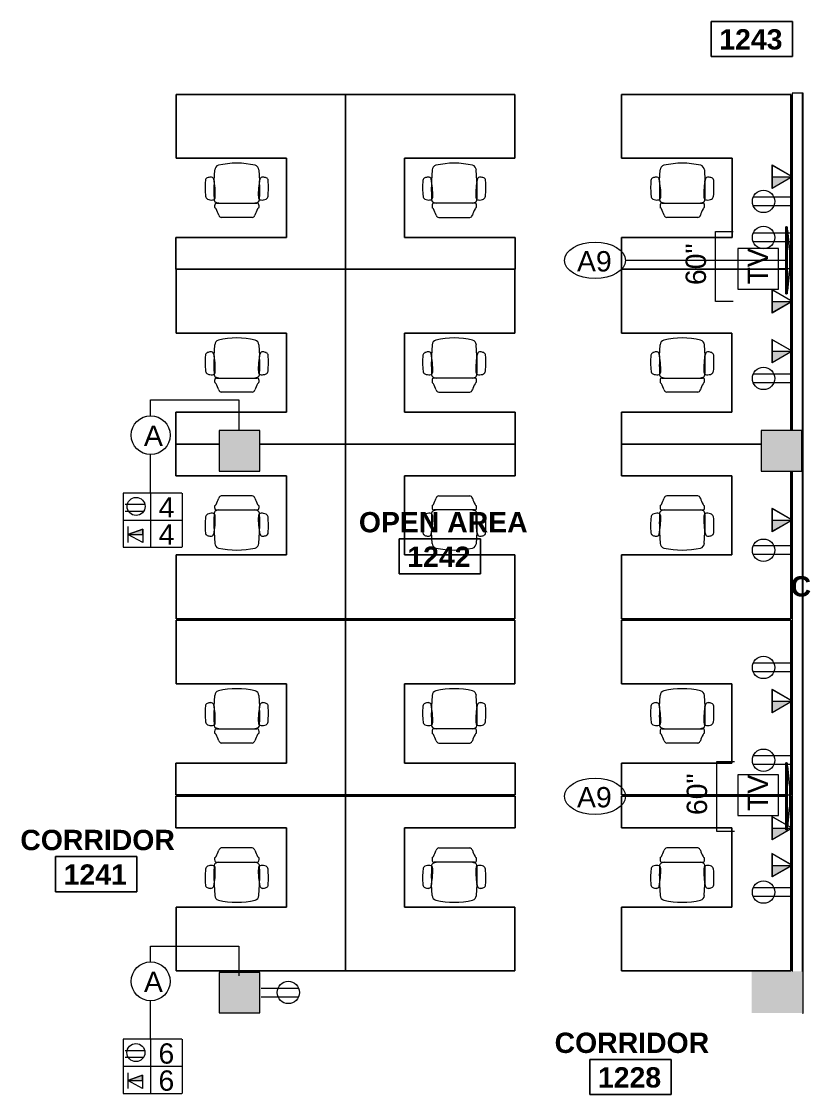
# Model space of a CAD drawing. Header units: inches. Extents: x -326 to 986, y -79 to 1436.
# Drawn here: x -81.2 to 265.2, y 421.4 to 896.8 of the extents above; entities that cross this region are included whole.
import ezdxf

# ---------------------------------------------------------------- set-up
doc = ezdxf.new("R2010")
doc.units = ezdxf.units.IN
doc.header["$LTSCALE"] = 48
doc.header["$MEASUREMENT"] = 0
for name, color, linetype, lineweight in [('A-ANNO-NOTE', 4, 'Continuous', 13), ('A-AREA-IDEN', 1, 'Continuous', 9), ('A-DETL', 8, 'Continuous', 9), ('A-DETL-GENF', 247, 'Continuous', 9), ('A-DETL-THIN', 8, 'Continuous', 9), ('A-GENM', 8, 'Continuous', 9), ('A-WALL', 8, 'Continuous', 13), ('G-ANNO-TEXT', 8, 'Continuous', 9), ('I-FURN', 47, 'Continuous', 9), ('Q-SPCQ', 8, 'Continuous', 9), ('Q-SPCQ-IDEN', 8, 'Continuous', 9), ('S-COLS', 8, 'Continuous', 13)]:
    doc.layers.add(name, color=color, linetype=linetype, lineweight=lineweight)
doc.styles.add('Arial', font='arial.ttf', dxfattribs={"height": 9})
doc.styles.add('Swis721 Lt BT', font='swissl.ttf', dxfattribs={"height": 9})
doc.styles.add('Swis721 Lt BT_B', font='', dxfattribs={"height": 9})
doc.styles.get('Swis721 Lt BT_B').set_extended_font_data('Swis721 Lt BT', bold=True)

# ---------------------------------------------------------------- blocks, each defined once
blk = doc.blocks.new('Concrete-Square-Column - 18 x 18-6977650-Level XX  POWER _ SIGNAL NEW')
at = {"layer": 'S-COLS'}
blk.add_hatch(color=256, dxfattribs=at).paths.add_polyline_path([(-3.86, -9), (9, -9), (9, 9), (-9, 9), (-9, -9)], flags=0)
for p, q in [((9, 9), (-9, 9)), ((-9, 9), (-9, -9)), ((9, -9), (9, 9)), ((-9, -9), (9, -9))]:
    blk.add_line(p, q, dxfattribs=at)
blk = doc.blocks.new('Samsung_6_series_smartTV__Television__TV_13081 - 32_ ES6305U-8276933-Level XX  POWER _ SIGNAL NEW')
at = {"layer": 'Q-SPCQ'}
for p, q in [((-10.08, 4.69), (-9.88, 5.03)), ((-9.88, 5.03), (19.73, 5.03)), ((19.73, 5.03), (19.92, 4.69)), ((-10.08, 4.69), (19.92, 4.69)), ((-9.73, 4.32), (-10.08, 4.69)), ((-9.73, 4.32), (19.57, 4.32)), ((0.07, 3.49), (-8.45, 4.32)), ((-8.45, 4.32), (0.07, 3.49)), ((0.46, 3.49), (0.07, 3.49)), ((9.38, 3.49), (0.46, 3.49)), ((9.78, 3.49), (9.38, 3.49)), ((9.66, 3.49), (9.78, 3.49)), ((9.78, 3.49), (18.3, 4.32)), ((18.3, 4.32), (9.78, 3.49)), ((19.92, 4.69), (19.57, 4.32))]:
    blk.add_line(p, q, dxfattribs=at)
blk = doc.blocks.new('Base - Base-8487319-Level XX  POWER _ SIGNAL NEW')
at = {"layer": 'A-GENM'}
for p, q in [((264.95, 864.99), (264.7, 864.99)), ((264.95, 457.39), (264.95, 864.99)), ((264.7, 457.47), (264.7, 457.39)), ((264.7, 457.39), (264.95, 457.39))]:
    blk.add_line(p, q, dxfattribs=at)
blk = doc.blocks.new('Haworth_Fern_Chair_Task - SFT-U0-7 - 4D Arms - Standard Base-7142149-Level XX  POWER _ SIGNAL NEW')
at = {"layer": 'I-FURN'}
for p, q in [((6.86, 11.77), (-6.86, 11.77)), ((-8.03, 5.49), (-8.98, 5.22)), ((-8.93, 5.49), (-8.03, 5.49)), ((-8.03, 5.49), (8.03, 5.49)), ((8.98, 5.22), (8.03, 5.49)), ((8.03, 5.49), (8.93, 5.49)), ((-10.05, -4.39), (-9.77, -9.29)), ((9.77, -9.29), (10.05, -4.39))]:
    blk.add_line(p, q, dxfattribs=at)
for centre, radius, start, end in [((-25.38, 16.5), 18.29, 332.2962, 341.7038), ((-6.59, 10.29), 1.51, 100.3162, 161.7038), ((6.59, 10.29), 1.51, 18.2962, 79.6838), ((25.38, 16.5), 18.29, 198.2962, 207.7038), ((-8.57, 3.78), 1.49, 105.958, 168.377), ((-7.46, 6.66), 2.4, 160.3716, 204.0136), ((-10.31, 8.58), 1.26, 297.7038, 332.2962), ((-9.1, 6.3), 0.828, 228.0651, 281.9349), ((9.1, 6.3), 0.828, 258.0651, 311.9349), ((8.57, 3.78), 1.49, 11.623, 74.042), ((10.31, 8.58), 1.26, 207.7038, 242.2962), ((7.46, 6.66), 2.4, 335.9864, 19.6284), ((27.13, -1.53), 41.15, 174.5143, 184.2722), ((-12.32, 2.25), 1.52, 115.4857, 174.5143), ((-11.18, -0.13), 4.17, 84.2649, 115.4857), ((-10.83, 2.73), 1.29, 359.7389, 87.3219), ((-43.11, 1.55), 33.59, 348.2635, 2.0057), ((64.3, -0.26), 74.46, 176.6553, 183.1759), ((43.11, 1.55), 33.59, 177.9943, 191.7365), ((10.83, 2.73), 1.29, 92.6781, 180.2611), ((-64.3, -0.26), 74.46, 356.8241, 3.3447), ((11.18, -0.13), 4.17, 64.5143, 95.7351), ((12.32, 2.25), 1.52, 5.4857, 64.5143), ((-27.13, -1.53), 41.15, 355.7278, 5.4857), ((-12.55, -4.5), 1.36, 184.2722, 248.3106), ((12.55, -4.5), 1.36, 291.6894, 355.7278), ((-10.92, -0.39), 5.79, 248.3106, 263.5135), ((-11.43, -4.86), 1.28, 263.5135, 340.6621), ((-7.46, -9.15), 2.32, 183.515, 252.9275), ((7.46, -9.15), 2.32, 287.0725, 356.485), ((11.43, -4.86), 1.28, 199.3379, 276.4865), ((10.92, -0.39), 5.79, 276.4865, 291.6894), ((0, 24.95), 37.22, 257.3686, 282.6314)]:
    blk.add_arc(centre, radius, start, end, dxfattribs=at)
blk = doc.blocks.new('Furniture 32 - Furniture 16-8667403-Level XX  POWER _ SIGNAL NEW')
at = {"layer": 'I-FURN'}
for p, q in [((6.39, 709.61), (-12.78, 709.61)), ((-12.78, 709.61), (-12.78, 695.54)), ((-12.78, 695.54), (-12.78, 709.61)), ((-12.78, 709.61), (6.39, 709.61)), ((62.35, 709.61), (24.39, 709.61)), ((24.39, 709.61), (62.35, 709.61)), ((62.35, 632.2), (62.35, 709.61)), ((62.35, 709.61), (62.35, 632.2)), ((-12.78, 695.54), (36.22, 695.54)), ((36.22, 695.54), (-12.78, 695.54)), ((36.22, 695.54), (36.22, 660.45)), ((36.22, 660.45), (36.22, 695.54)), ((36.22, 660.45), (-12.65, 660.45)), ((-12.65, 660.45), (-12.65, 632.2)), ((-12.65, 632.2), (-12.65, 660.45)), ((-12.65, 660.45), (36.22, 660.45)), ((-12.65, 632.2), (62.35, 632.2)), ((62.35, 632.2), (-12.65, 632.2))]:
    blk.add_line(p, q, dxfattribs=at)
blk = doc.blocks.new('Haworth_Fern_Chair_Task - SFT-U0-7 - 4D Arms - Standard Base-7938541-Level XX  POWER _ SIGNAL NEW')
at = {"layer": 'I-FURN'}
for p, q in [((-10.05, 4.39), (-9.77, 9.29)), ((9.77, 9.29), (10.05, 4.39)), ((-8.03, -5.49), (-8.98, -5.22)), ((-8.93, -5.49), (-8.03, -5.49)), ((-8.03, -5.49), (8.03, -5.49)), ((8.98, -5.22), (8.03, -5.49)), ((8.03, -5.49), (8.93, -5.49)), ((6.86, -11.77), (-6.86, -11.77))]:
    blk.add_line(p, q, dxfattribs=at)
for centre, radius, start, end in [((-7.46, 9.15), 2.32, 107.0725, 176.485), ((0, -24.95), 37.22, 77.3686, 102.6314), ((7.46, 9.15), 2.32, 3.515, 72.9275), ((-12.55, 4.5), 1.36, 111.6894, 175.7278), ((-10.92, 0.39), 5.79, 96.4865, 111.6894), ((-11.43, 4.86), 1.28, 19.3379, 96.4865), ((-43.11, -1.55), 33.59, 357.9943, 11.7365), ((43.11, -1.55), 33.59, 168.2635, 182.0057), ((11.43, 4.86), 1.28, 83.5135, 160.6621), ((10.92, 0.39), 5.79, 68.3106, 83.5135), ((12.55, 4.5), 1.36, 4.2722, 68.3106), ((27.13, 1.53), 41.15, 175.7278, 185.4857), ((64.3, 0.26), 74.46, 176.8241, 183.3447), ((-64.3, 0.26), 74.46, 356.6553, 3.1759), ((-27.13, 1.53), 41.15, 354.5143, 4.2722), ((-12.32, -2.25), 1.52, 185.4857, 244.5143), ((-11.18, 0.13), 4.17, 244.5143, 275.7351), ((-10.83, -2.73), 1.29, 272.6781, 0.2611), ((-8.57, -3.78), 1.49, 191.623, 254.042), ((8.57, -3.78), 1.49, 285.958, 348.377), ((10.83, -2.73), 1.29, 179.7389, 267.3219), ((11.18, 0.13), 4.17, 264.2649, 295.4857), ((12.32, -2.25), 1.52, 295.4857, 354.5143), ((-7.46, -6.66), 2.4, 155.9864, 199.6284), ((-10.31, -8.58), 1.26, 27.7038, 62.2962), ((-9.1, -6.3), 0.828, 78.0651, 131.9349), ((-25.38, -16.5), 18.29, 18.2962, 27.7038), ((25.38, -16.5), 18.29, 152.2962, 161.7038), ((9.1, -6.3), 0.828, 48.0651, 101.9349), ((10.31, -8.58), 1.26, 117.7038, 152.2962), ((7.46, -6.66), 2.4, 340.3716, 24.0136), ((-6.59, -10.29), 1.51, 198.2962, 259.6838), ((6.59, -10.29), 1.51, 280.3162, 341.7038)]:
    blk.add_arc(centre, radius, start, end, dxfattribs=at)
blk = doc.blocks.new('Furniture 33 - Furniture 16-8667422-Level XX  POWER _ SIGNAL NEW')
at = {"layer": 'I-FURN'}
for p, q in [((-12.65, 631.57), (-12.65, 603.32)), ((62.35, 631.57), (-12.65, 631.57)), ((-12.65, 631.57), (62.35, 631.57)), ((-12.65, 603.32), (-12.65, 631.57)), ((62.35, 554.16), (62.35, 631.57)), ((62.35, 631.57), (62.35, 554.16)), ((-12.65, 603.32), (36.22, 603.32)), ((36.22, 603.32), (-12.65, 603.32)), ((36.22, 603.32), (36.22, 568.23)), ((36.22, 568.23), (36.22, 603.32)), ((36.22, 568.23), (-12.78, 568.23)), ((-12.78, 568.23), (-12.78, 554.16)), ((-12.78, 554.16), (-12.78, 568.23)), ((-12.78, 568.23), (36.22, 568.23)), ((-12.78, 554.16), (62.35, 554.16)), ((62.35, 554.16), (-12.78, 554.16))]:
    blk.add_line(p, q, dxfattribs=at)
blk = doc.blocks.new('Furniture 34 - Furniture 16-8667441-Level XX  POWER _ SIGNAL NEW')
at = {"layer": 'I-FURN'}
for p, q in [((62.35, 553.61), (-12.78, 553.61)), ((-12.78, 553.61), (-12.78, 539.54)), ((-12.78, 539.54), (-12.78, 553.61)), ((-12.78, 553.61), (62.35, 553.61)), ((62.35, 476.2), (62.35, 553.61)), ((62.35, 553.61), (62.35, 476.2)), ((-12.78, 539.54), (36.22, 539.54)), ((36.22, 539.54), (-12.78, 539.54)), ((36.22, 539.54), (36.22, 504.45)), ((36.22, 504.45), (36.22, 539.54)), ((36.22, 504.45), (-12.65, 504.45)), ((-12.65, 504.45), (-12.65, 476.2)), ((-12.65, 476.2), (-12.65, 504.45)), ((-12.65, 504.45), (36.22, 504.45)), ((-12.65, 476.2), (62.35, 476.2)), ((62.35, 476.2), (-12.65, 476.2))]:
    blk.add_line(p, q, dxfattribs=at)
blk = doc.blocks.new('Furniture 35 - Furniture 16-8667460-Level XX  POWER _ SIGNAL NEW')
at = {"layer": 'I-FURN'}
for p, q in [((137.47, 709.61), (62.35, 709.61)), ((62.35, 709.61), (62.35, 632.2)), ((62.35, 632.2), (62.35, 709.61)), ((62.35, 709.61), (137.47, 709.61)), ((137.47, 695.54), (137.47, 709.61)), ((137.47, 709.61), (137.47, 695.54)), ((88.47, 660.45), (88.47, 695.54)), ((88.47, 695.54), (137.47, 695.54)), ((137.47, 695.54), (88.47, 695.54)), ((88.47, 695.54), (88.47, 660.45)), ((137.35, 660.45), (88.47, 660.45)), ((88.47, 660.45), (137.35, 660.45)), ((137.35, 632.2), (137.35, 660.45)), ((137.35, 660.45), (137.35, 632.2)), ((62.35, 632.2), (137.35, 632.2)), ((137.35, 632.2), (62.35, 632.2))]:
    blk.add_line(p, q, dxfattribs=at)
blk = doc.blocks.new('Furniture 36 - Furniture 16-8667479-Level XX  POWER _ SIGNAL NEW')
at = {"layer": 'I-FURN'}
for p, q in [((137.35, 631.57), (62.35, 631.57)), ((62.35, 631.57), (62.35, 554.16)), ((62.35, 554.16), (62.35, 631.57)), ((62.35, 631.57), (137.35, 631.57)), ((137.35, 603.32), (137.35, 631.57)), ((137.35, 631.57), (137.35, 603.32)), ((88.47, 568.23), (88.47, 603.32)), ((88.47, 603.32), (137.35, 603.32)), ((137.35, 603.32), (88.47, 603.32)), ((88.47, 603.32), (88.47, 568.23)), ((137.47, 568.23), (88.47, 568.23)), ((88.47, 568.23), (137.47, 568.23)), ((137.47, 554.16), (137.47, 568.23)), ((137.47, 568.23), (137.47, 554.16)), ((62.35, 554.16), (137.47, 554.16)), ((137.47, 554.16), (62.35, 554.16))]:
    blk.add_line(p, q, dxfattribs=at)
blk = doc.blocks.new('Furniture 37 - Furniture 16-8667498-Level XX  POWER _ SIGNAL NEW')
at = {"layer": 'I-FURN'}
for p, q in [((137.47, 553.61), (62.35, 553.61)), ((62.35, 553.61), (62.35, 476.2)), ((62.35, 476.2), (62.35, 553.61)), ((62.35, 553.61), (137.47, 553.61)), ((137.47, 539.54), (137.47, 553.61)), ((137.47, 553.61), (137.47, 539.54)), ((88.47, 504.45), (88.47, 539.54)), ((88.47, 539.54), (137.47, 539.54)), ((137.47, 539.54), (88.47, 539.54)), ((88.47, 539.54), (88.47, 504.45)), ((137.35, 504.45), (88.47, 504.45)), ((88.47, 504.45), (137.35, 504.45)), ((137.35, 476.2), (137.35, 504.45)), ((137.35, 504.45), (137.35, 476.2)), ((62.35, 476.2), (137.35, 476.2)), ((137.35, 476.2), (62.35, 476.2))]:
    blk.add_line(p, q, dxfattribs=at)
blk = doc.blocks.new('Furniture 38 - Furniture 16-8667517-Level XX  POWER _ SIGNAL NEW')
at = {"layer": 'I-FURN'}
for p, q in [((246.39, 709.61), (184.5, 709.61)), ((184.5, 709.61), (184.5, 695.54)), ((184.5, 695.54), (184.5, 709.61)), ((184.5, 709.61), (246.39, 709.61)), ((184.5, 695.54), (233.49, 695.54)), ((233.49, 695.54), (184.5, 695.54)), ((233.49, 695.54), (233.49, 660.45)), ((233.49, 660.45), (233.49, 695.54)), ((259.62, 632.2), (259.62, 697.53)), ((259.62, 697.53), (259.62, 632.2)), ((233.49, 660.45), (184.62, 660.45)), ((184.62, 660.45), (184.62, 632.2)), ((184.62, 632.2), (184.62, 660.45)), ((184.62, 660.45), (233.49, 660.45)), ((184.62, 632.2), (259.62, 632.2)), ((259.62, 632.2), (184.62, 632.2))]:
    blk.add_line(p, q, dxfattribs=at)
blk = doc.blocks.new('Furniture 39 - Furniture 16-8667536-Level XX  POWER _ SIGNAL NEW')
at = {"layer": 'I-FURN'}
for p, q in [((184.62, 631.57), (184.62, 603.32)), ((259.62, 631.57), (184.62, 631.57)), ((184.62, 631.57), (259.62, 631.57)), ((184.62, 603.32), (184.62, 631.57)), ((259.62, 554.16), (259.62, 631.57)), ((259.62, 631.57), (259.62, 554.16)), ((184.62, 603.32), (233.49, 603.32)), ((233.49, 603.32), (184.62, 603.32)), ((233.49, 603.32), (233.49, 568.23)), ((233.49, 568.23), (233.49, 603.32)), ((233.49, 568.23), (184.5, 568.23)), ((184.5, 568.23), (184.5, 554.16)), ((184.5, 554.16), (184.5, 568.23)), ((184.5, 568.23), (233.49, 568.23)), ((184.5, 554.16), (257.36, 554.16)), ((257.36, 554.16), (184.5, 554.16)), ((258.9, 554.16), (259.62, 554.16)), ((259.62, 554.16), (258.9, 554.16))]:
    blk.add_line(p, q, dxfattribs=at)
blk = doc.blocks.new('Furniture 40 - Furniture 16-8667555-Level XX  POWER _ SIGNAL NEW')
at = {"layer": 'I-FURN'}
for p, q in [((257.36, 553.61), (184.5, 553.61)), ((184.5, 553.61), (184.5, 539.54)), ((184.5, 539.54), (184.5, 553.61)), ((184.5, 553.61), (257.36, 553.61)), ((259.62, 553.61), (258.9, 553.61)), ((258.9, 553.61), (259.62, 553.61)), ((259.62, 476.2), (259.62, 553.61)), ((259.62, 553.61), (259.62, 476.2)), ((184.5, 539.54), (233.49, 539.54)), ((233.49, 539.54), (184.5, 539.54)), ((233.49, 539.54), (233.49, 504.45)), ((233.49, 504.45), (233.49, 539.54)), ((233.49, 504.45), (184.62, 504.45)), ((184.62, 504.45), (184.62, 476.2)), ((184.62, 476.2), (184.62, 504.45)), ((184.62, 504.45), (233.49, 504.45)), ((184.62, 476.2), (259.62, 476.2)), ((259.62, 476.2), (184.62, 476.2))]:
    blk.add_line(p, q, dxfattribs=at)
blk = doc.blocks.new('Furniture 41 - Furniture 16-8667574-Level XX  POWER _ SIGNAL NEW')
at = {"layer": 'I-FURN'}
for p, q in [((-12.65, 787.01), (-12.65, 758.76)), ((62.35, 787.01), (-12.65, 787.01)), ((-12.65, 787.01), (62.35, 787.01)), ((-12.65, 758.76), (-12.65, 787.01)), ((62.35, 709.61), (62.35, 787.01)), ((62.35, 787.01), (62.35, 709.61)), ((-12.65, 758.76), (36.22, 758.76)), ((36.22, 758.76), (-12.65, 758.76)), ((36.22, 758.76), (36.22, 723.68)), ((36.22, 723.68), (36.22, 758.76)), ((36.22, 723.68), (-12.78, 723.68)), ((-12.78, 723.68), (-12.78, 709.61)), ((-12.78, 709.61), (-12.78, 723.68)), ((-12.78, 723.68), (36.22, 723.68)), ((-12.78, 709.61), (6.39, 709.61)), ((6.39, 709.61), (-12.78, 709.61)), ((24.39, 709.61), (62.35, 709.61)), ((62.35, 709.61), (24.39, 709.61))]:
    blk.add_line(p, q, dxfattribs=at)
blk = doc.blocks.new('Furniture 42 - Furniture 16-8667593-Level XX  POWER _ SIGNAL NEW')
at = {"layer": 'I-FURN'}
for p, q in [((137.35, 787.01), (62.35, 787.01)), ((62.35, 787.01), (62.35, 709.61)), ((62.35, 709.61), (62.35, 787.01)), ((62.35, 787.01), (137.35, 787.01)), ((137.35, 758.76), (137.35, 787.01)), ((137.35, 787.01), (137.35, 758.76)), ((88.47, 723.68), (88.47, 758.76)), ((88.47, 758.76), (137.35, 758.76)), ((137.35, 758.76), (88.47, 758.76)), ((88.47, 758.76), (88.47, 723.68)), ((137.47, 723.68), (88.47, 723.68)), ((88.47, 723.68), (137.47, 723.68)), ((137.47, 709.61), (137.47, 723.68)), ((137.47, 723.68), (137.47, 709.61)), ((62.35, 709.61), (137.47, 709.61)), ((137.47, 709.61), (62.35, 709.61))]:
    blk.add_line(p, q, dxfattribs=at)
blk = doc.blocks.new('Furniture 43 - Furniture 16-8667612-Level XX  POWER _ SIGNAL NEW')
at = {"layer": 'I-FURN'}
for p, q in [((184.62, 787.01), (184.62, 758.76)), ((257.36, 787.01), (184.62, 787.01)), ((184.62, 787.01), (257.36, 787.01)), ((184.62, 758.76), (184.62, 787.01)), ((259.62, 787.01), (258.9, 787.01)), ((258.9, 787.01), (259.62, 787.01)), ((259.62, 715.53), (259.62, 787.01)), ((259.62, 787.01), (259.62, 715.53)), ((184.62, 758.76), (233.49, 758.76)), ((233.49, 758.76), (184.62, 758.76)), ((233.49, 758.76), (233.49, 723.68)), ((233.49, 723.68), (233.49, 758.76)), ((233.49, 723.68), (184.5, 723.68)), ((184.5, 723.68), (184.5, 709.61)), ((184.5, 709.61), (184.5, 723.68)), ((184.5, 723.68), (233.49, 723.68)), ((184.5, 709.61), (246.39, 709.61)), ((246.39, 709.61), (184.5, 709.61))]:
    blk.add_line(p, q, dxfattribs=at)
blk = doc.blocks.new('Furniture 44 - Furniture 16-8667631-Level XX  POWER _ SIGNAL NEW')
at = {"layer": 'I-FURN'}
for p, q in [((-12.65, 864.46), (-12.65, 836.21)), ((62.35, 864.46), (-12.65, 864.46)), ((-12.65, 864.46), (62.35, 864.46)), ((-12.65, 836.21), (-12.65, 864.46)), ((62.35, 787.05), (62.35, 864.46)), ((62.35, 864.46), (62.35, 787.05)), ((-12.65, 836.21), (36.23, 836.21)), ((36.23, 836.21), (-12.65, 836.21)), ((36.23, 836.21), (36.23, 801.12)), ((36.23, 801.12), (36.23, 836.21)), ((36.23, 801.12), (-12.77, 801.12)), ((-12.77, 801.12), (-12.77, 787.05)), ((-12.77, 787.05), (-12.77, 801.12)), ((-12.77, 801.12), (36.23, 801.12)), ((-12.77, 787.05), (62.35, 787.05)), ((62.35, 787.05), (-12.77, 787.05))]:
    blk.add_line(p, q, dxfattribs=at)
blk = doc.blocks.new('Furniture 45 - Furniture 16-8667650-Level XX  POWER _ SIGNAL NEW')
at = {"layer": 'I-FURN'}
for p, q in [((137.35, 864.46), (62.35, 864.46)), ((62.35, 864.46), (62.35, 787.05)), ((62.35, 787.05), (62.35, 864.46)), ((62.35, 864.46), (137.35, 864.46)), ((137.35, 836.21), (137.35, 864.46)), ((137.35, 864.46), (137.35, 836.21)), ((88.48, 801.12), (88.48, 836.21)), ((88.48, 836.21), (137.35, 836.21)), ((137.35, 836.21), (88.48, 836.21)), ((88.48, 836.21), (88.48, 801.12)), ((137.47, 801.12), (88.48, 801.12)), ((88.48, 801.12), (137.47, 801.12)), ((137.47, 787.05), (137.47, 801.12)), ((137.47, 801.12), (137.47, 787.05)), ((62.35, 787.05), (137.47, 787.05)), ((137.47, 787.05), (62.35, 787.05))]:
    blk.add_line(p, q, dxfattribs=at)
blk = doc.blocks.new('Furniture 46 - Furniture 16-8667669-Level XX  POWER _ SIGNAL NEW')
at = {"layer": 'I-FURN'}
for p, q in [((184.62, 864.46), (184.62, 836.21)), ((259.62, 864.46), (184.62, 864.46)), ((184.62, 864.46), (259.62, 864.46)), ((184.62, 836.21), (184.62, 864.46)), ((259.62, 787.05), (259.62, 864.46)), ((259.62, 864.46), (259.62, 787.05)), ((184.62, 836.21), (233.5, 836.21)), ((233.5, 836.21), (184.62, 836.21)), ((233.5, 836.21), (233.5, 801.12)), ((233.5, 801.12), (233.5, 836.21)), ((233.5, 801.12), (184.5, 801.12)), ((184.5, 801.12), (184.5, 787.05)), ((184.5, 787.05), (184.5, 801.12)), ((184.5, 801.12), (233.5, 801.12)), ((184.5, 787.05), (257.36, 787.05)), ((257.36, 787.05), (184.5, 787.05)), ((258.9, 787.05), (259.62, 787.05)), ((259.62, 787.05), (258.9, 787.05))]:
    blk.add_line(p, q, dxfattribs=at)
blk = doc.blocks.new('Room Tag - Room Name and Number-3379422-Level XX  POWER _ SIGNAL NEW')
at = {"layer": 'A-AREA-IDEN'}
for p, q in [((-0.1881, -0.1636), (-0.1881, -0.0018)), ((-0.1881, -0.0018), (0.1869, -0.0018)), ((0.1869, -0.0018), (-0.1881, -0.0018)), ((-0.1881, -0.0018), (-0.1881, -0.1636)), ((0.1869, -0.0018), (0.1869, -0.1636)), ((0.1869, -0.1636), (0.1869, -0.0018)), ((0.1869, -0.1636), (-0.1881, -0.1636)), ((-0.1881, -0.1636), (0.1869, -0.1636))]:
    blk.add_line(p, q, dxfattribs=at)
blk = doc.blocks.new('Appliance_Specialty Equipment Tag - Standard-3515593-Level XX  POWER _ SIGNAL NEW')
at = {"layer": 'Q-SPCQ-IDEN'}
blk.add_ellipse((-0.0499, 0.0037), major_axis=(-0.1406, 0), ratio=0.600473, dxfattribs=at)

msp = doc.modelspace()

# ---------------------------------------------------------------- hatches: boundary and pattern name
at = {"layer": 'A-ANNO-NOTE'}
for points in [[(251.21, 822.79), (260.15, 827.95), (251.21, 827.95)], [(251.21, 767.64), (260.15, 772.8), (251.21, 772.8)], [(251.21, 745.53), (260.15, 750.68), (251.21, 750.68)], [(251.21, 670.74), (260.15, 675.9), (251.21, 675.9)], [(251.21, 590.46), (260.15, 595.62), (251.21, 595.62)], [(251.21, 534.18), (260.15, 539.34), (251.21, 539.34)], [(251.21, 517.78), (260.15, 522.93), (251.21, 522.93), (251.21, 519.29)]]:
    msp.add_hatch(color=256, dxfattribs=at).paths.add_polyline_path(points, flags=0)
at = {"layer": 'A-DETL-GENF'}
for points in [[(-27.42, 669.54), (-27.42, 671.93), (-34, 669.54)], [(242.2, 457.47), (264.7, 457.47), (264.7, 475.97), (242.2, 475.97)], [(-27.52, 427.57), (-27.52, 429.96), (-34.09, 427.57)]]:
    msp.add_hatch(color=256, dxfattribs=at).paths.add_polyline_path(points, flags=0)

# ---------------------------------------------------------------- linework, layer by layer
at = {"layer": 'A-ANNO-NOTE'}
for p, q in [((260.08, 827.99), (251.15, 833.14)), ((251.15, 833.14), (251.15, 822.83)), ((260.15, 827.95), (251.21, 833.1)), ((251.21, 833.1), (251.21, 822.79)), ((260.08, 827.99), (251.15, 822.83)), ((251.21, 827.95), (260.15, 827.95)), ((251.21, 822.79), (251.21, 827.95)), ((260.15, 827.95), (251.21, 822.79)), ((260.15, 827.95), (251.21, 822.79)), ((260.08, 824.99), (260.08, 830.99)), ((259.42, 819.01), (242.9, 819.01)), ((259.42, 815.18), (242.9, 815.18)), ((259.42, 815.18), (242.9, 815.18)), ((259.42, 803.03), (242.9, 803.03)), ((259.42, 799.2), (242.9, 799.2)), ((259.42, 799.2), (242.9, 799.2)), ((254.08, 796.26), (236.08, 796.26)), ((236.08, 796.26), (236.08, 778.26)), ((254.08, 778.26), (254.08, 796.26)), ((260.08, 790.26), (260.08, 784.26)), ((260.08, 787.26), (254.08, 787.26)), ((236.08, 778.26), (254.08, 778.26)), ((260.08, 772.84), (251.15, 777.99)), ((251.15, 777.99), (251.15, 767.68)), ((260.15, 772.8), (251.21, 777.96)), ((251.21, 777.96), (251.21, 767.64)), ((260.08, 769.84), (260.08, 775.84)), ((260.08, 772.84), (251.15, 767.68)), ((251.21, 772.8), (260.15, 772.8)), ((251.21, 767.64), (251.21, 772.8)), ((260.15, 772.8), (251.21, 767.64)), ((260.15, 772.8), (251.21, 767.64)), ((260.08, 750.72), (251.15, 755.88)), ((251.15, 755.88), (251.15, 745.56)), ((260.15, 750.68), (251.21, 755.84)), ((251.21, 755.84), (251.21, 745.53)), ((260.08, 747.72), (260.08, 753.72)), ((260.08, 750.72), (251.15, 745.56)), ((251.21, 750.68), (260.15, 750.68)), ((251.21, 745.53), (251.21, 750.68)), ((260.15, 750.68), (251.21, 745.53)), ((260.15, 750.68), (251.21, 745.53)), ((259.42, 740.6), (242.9, 740.6)), ((259.42, 736.77), (242.9, 736.77)), ((259.42, 736.77), (242.9, 736.77)), ((260.08, 675.93), (251.15, 681.09)), ((251.15, 681.09), (251.15, 670.78)), ((260.15, 675.9), (251.21, 681.05)), ((251.21, 681.05), (251.21, 670.74)), ((260.08, 675.93), (251.15, 670.78)), ((251.21, 675.9), (260.15, 675.9)), ((251.21, 670.74), (251.21, 675.9)), ((260.15, 675.9), (251.21, 670.74)), ((260.15, 675.9), (251.21, 670.74)), ((260.08, 672.93), (260.08, 678.93)), ((259.42, 664.49), (242.9, 664.49)), ((259.42, 660.66), (242.9, 660.66)), ((259.42, 660.66), (242.9, 660.66)), ((259.42, 612.54), (242.9, 612.54)), ((259.42, 608.7), (242.9, 608.7)), ((259.42, 608.7), (242.9, 608.7)), ((260.08, 595.66), (251.15, 600.82)), ((251.15, 600.82), (251.15, 590.5)), ((260.15, 595.62), (251.21, 600.78)), ((251.21, 600.78), (251.21, 590.46)), ((260.08, 595.66), (251.15, 590.5)), ((251.21, 595.62), (260.15, 595.62)), ((251.21, 590.46), (251.21, 595.62)), ((260.15, 595.62), (251.21, 590.46)), ((260.15, 595.62), (251.21, 590.46)), ((260.08, 592.66), (260.08, 598.66)), ((259.42, 571.41), (242.9, 571.41)), ((259.42, 567.58), (242.9, 567.58)), ((259.42, 567.58), (242.9, 567.58)), ((254.08, 562.97), (236.08, 562.97)), ((236.08, 562.97), (236.08, 544.97)), ((254.08, 544.97), (254.08, 562.97)), ((260.08, 556.97), (260.08, 550.97)), ((260.08, 553.97), (254.08, 553.97)), ((236.08, 544.97), (254.08, 544.97)), ((260.08, 539.38), (251.15, 544.53)), ((251.15, 544.53), (251.15, 534.22)), ((260.15, 539.34), (251.21, 544.49)), ((251.21, 544.49), (251.21, 534.18)), ((260.08, 536.38), (260.08, 542.38)), ((260.08, 539.38), (251.15, 534.22)), ((251.21, 539.34), (260.15, 539.34)), ((251.21, 534.18), (251.21, 539.34)), ((260.15, 539.34), (251.21, 534.18)), ((260.15, 539.34), (251.21, 534.18)), ((260.08, 522.97), (251.15, 528.13)), ((251.15, 528.13), (251.15, 517.81)), ((260.15, 522.93), (251.21, 528.09)), ((251.21, 528.09), (251.21, 517.78)), ((260.08, 519.97), (260.08, 525.97)), ((260.08, 522.97), (251.15, 517.81)), ((251.21, 522.93), (260.15, 522.93)), ((251.21, 517.78), (251.21, 522.93)), ((260.15, 522.93), (251.21, 517.78)), ((260.15, 522.93), (251.21, 517.78)), ((259.42, 513), (242.9, 513)), ((259.42, 509.17), (242.9, 509.17)), ((259.42, 509.17), (242.9, 509.17)), ((25.04, 468.54), (41.57, 468.54)), ((25.04, 468.54), (41.57, 468.54)), ((25.04, 464.71), (41.57, 464.71))]:
    msp.add_line(p, q, dxfattribs=at)
for centre in [(247.46, 817.1), (247.46, 801.11), (247.46, 738.68), (247.46, 662.57), (247.46, 610.62), (247.46, 569.5), (247.46, 511.08), (37.01, 466.63)]:
    msp.add_circle(centre, 4.95, dxfattribs=at)
at = {"layer": 'A-DETL'}
for p, q in [((-27.42, 671.93), (-34, 669.54)), ((-27.42, 669.54), (-27.42, 671.93)), ((-34, 669.54), (-27.42, 669.54)), ((-27.52, 429.96), (-34.09, 427.57)), ((-27.52, 427.57), (-27.52, 429.96)), ((-34.09, 427.57), (-27.52, 427.57))]:
    msp.add_line(p, q, dxfattribs=at)
at = {"layer": 'A-DETL-THIN'}
for p, q in [((226.24, 772.82), (226.24, 803.82)), ((226.24, 803.82), (234.07, 803.82)), ((234.07, 772.82), (226.24, 772.82)), ((-23.95, 722.15), (-23.95, 729.15)), ((-23.95, 729.15), (15.05, 729.15)), ((15.05, 729.15), (15.05, 716.03)), ((-23.99, 687.88), (-23.99, 704.93)), ((-10.08, 687.88), (-36.08, 687.88)), ((-36.08, 687.88), (-36.08, 663.88)), ((-23.96, 687.88), (-23.96, 663.88)), ((-9.96, 687.88), (-9.96, 663.88)), ((-35.2, 682.92), (-26.5, 682.92)), ((-35.2, 679.92), (-26.93, 679.92)), ((-36.08, 675.88), (-9.96, 675.88)), ((-34, 673.04), (-34, 666.04)), ((-34, 669.54), (-27.42, 671.93)), ((-27.42, 671.93), (-27.42, 666.04)), ((-27.42, 666.04), (-34, 669.54)), ((-36.08, 663.88), (-10.08, 663.88)), ((226.72, 538), (226.72, 569)), ((226.72, 569), (234.55, 569)), ((234.55, 538), (226.72, 538)), ((-23.95, 480.15), (-23.95, 487.15)), ((-23.95, 487.15), (15.05, 487.15)), ((15.05, 487.15), (15.05, 474.03)), ((-23.99, 445.88), (-23.99, 462.93)), ((-10.18, 445.91), (-36.18, 445.91)), ((-36.18, 445.91), (-36.18, 421.91)), ((-24.06, 445.91), (-24.06, 421.91)), ((-10.06, 445.91), (-10.06, 421.91)), ((-35.3, 440.95), (-26.59, 440.95)), ((-35.3, 437.95), (-27.03, 437.95)), ((-36.18, 433.91), (-10.06, 433.91)), ((-34.09, 431.07), (-34.09, 424.07)), ((-34.09, 427.57), (-27.52, 429.96)), ((-27.52, 429.96), (-27.52, 424.07)), ((-27.52, 424.07), (-34.09, 427.57)), ((-36.18, 421.91), (-10.18, 421.91))]:
    msp.add_line(p, q, dxfattribs=at)
for centre, radius in [((-23.95, 713.54), 8.61), ((-30.38, 681.96), 4), ((-23.95, 471.54), 8.61), ((-30.48, 439.99), 4)]:
    msp.add_circle(centre, radius, dxfattribs=at)
at = {"layer": 'A-WALL'}
for p, q in [((264.7, 864.99), (260.08, 864.99)), ((260.08, 864.99), (260.08, 715.53)), ((264.7, 475.97), (264.7, 864.99)), ((260.08, 697.53), (260.08, 475.97))]:
    msp.add_line(p, q, dxfattribs=at)
at = {"layer": 'Q-SPCQ-IDEN'}
for p, q in [((257.36, 790.99), (186.35, 790.99)), ((257.36, 553.53), (186.35, 553.53))]:
    msp.add_line(p, q, dxfattribs=at)

# ---------------------------------------------------------------- block references
at = {"layer": 'A-AREA-IDEN', "xscale": 95.99999999999994, "yscale": 95.99999999999994, "zscale": 95.99999999999994}
for p in [(242.29, 897), (104.14, 667.76), (-48.06, 526.96), (188.54, 437.1)]:
    msp.add_blockref('Room Tag - Room Name and Number-3379422-Level XX  POWER _ SIGNAL NEW', p, dxfattribs=at)
at = {"layer": 'A-GENM'}
msp.add_blockref('Base - Base-8487319-Level XX  POWER _ SIGNAL NEW', (0, 0), dxfattribs=at)
at = {"layer": 'I-FURN'}
for name, p in [('Furniture 44 - Furniture 16-8667631-Level XX  POWER _ SIGNAL NEW', (0, 0)), ('Furniture 45 - Furniture 16-8667650-Level XX  POWER _ SIGNAL NEW', (0, 0)), ('Furniture 46 - Furniture 16-8667669-Level XX  POWER _ SIGNAL NEW', (0, 0)), ('Haworth_Fern_Chair_Task - SFT-U0-7 - 4D Arms - Standard Base-7938541-Level XX  POWER _ SIGNAL NEW', (14.2, 821.76)), ('Haworth_Fern_Chair_Task - SFT-U0-7 - 4D Arms - Standard Base-7938541-Level XX  POWER _ SIGNAL NEW', (211.48, 821.76)), ('Furniture 41 - Furniture 16-8667574-Level XX  POWER _ SIGNAL NEW', (0, 0)), ('Furniture 42 - Furniture 16-8667593-Level XX  POWER _ SIGNAL NEW', (0, 0)), ('Furniture 43 - Furniture 16-8667612-Level XX  POWER _ SIGNAL NEW', (0, 0)), ('Haworth_Fern_Chair_Task - SFT-U0-7 - 4D Arms - Standard Base-7938541-Level XX  POWER _ SIGNAL NEW', (14.2, 744.32)), ('Haworth_Fern_Chair_Task - SFT-U0-7 - 4D Arms - Standard Base-7938541-Level XX  POWER _ SIGNAL NEW', (211.47, 744.32)), ('Furniture 32 - Furniture 16-8667403-Level XX  POWER _ SIGNAL NEW', (0, 0)), ('Furniture 35 - Furniture 16-8667460-Level XX  POWER _ SIGNAL NEW', (0, 0)), ('Furniture 38 - Furniture 16-8667517-Level XX  POWER _ SIGNAL NEW', (0, 0)), ('Haworth_Fern_Chair_Task - SFT-U0-7 - 4D Arms - Standard Base-7142149-Level XX  POWER _ SIGNAL NEW', (14.2, 674.89)), ('Haworth_Fern_Chair_Task - SFT-U0-7 - 4D Arms - Standard Base-7142149-Level XX  POWER _ SIGNAL NEW', (211.47, 674.89)), ('Furniture 33 - Furniture 16-8667422-Level XX  POWER _ SIGNAL NEW', (0, 0)), ('Furniture 36 - Furniture 16-8667479-Level XX  POWER _ SIGNAL NEW', (0, 0)), ('Furniture 39 - Furniture 16-8667536-Level XX  POWER _ SIGNAL NEW', (0, 0)), ('Haworth_Fern_Chair_Task - SFT-U0-7 - 4D Arms - Standard Base-7938541-Level XX  POWER _ SIGNAL NEW', (14.2, 588.88)), ('Haworth_Fern_Chair_Task - SFT-U0-7 - 4D Arms - Standard Base-7938541-Level XX  POWER _ SIGNAL NEW', (211.47, 588.88)), ('Furniture 34 - Furniture 16-8667441-Level XX  POWER _ SIGNAL NEW', (0, 0)), ('Furniture 37 - Furniture 16-8667498-Level XX  POWER _ SIGNAL NEW', (0, 0)), ('Furniture 40 - Furniture 16-8667555-Level XX  POWER _ SIGNAL NEW', (0, 0)), ('Haworth_Fern_Chair_Task - SFT-U0-7 - 4D Arms - Standard Base-7142149-Level XX  POWER _ SIGNAL NEW', (14.2, 518.89)), ('Haworth_Fern_Chair_Task - SFT-U0-7 - 4D Arms - Standard Base-7142149-Level XX  POWER _ SIGNAL NEW', (211.47, 518.89))]:
    msp.add_blockref(name, p, dxfattribs=at)
at = {"layer": 'I-FURN', "rotation": 180}
for name, p in [('Haworth_Fern_Chair_Task - SFT-U0-7 - 4D Arms - Standard Base-7142149-Level XX  POWER _ SIGNAL NEW', (110.5, 821.76)), ('Haworth_Fern_Chair_Task - SFT-U0-7 - 4D Arms - Standard Base-7142149-Level XX  POWER _ SIGNAL NEW', (110.5, 744.32)), ('Haworth_Fern_Chair_Task - SFT-U0-7 - 4D Arms - Standard Base-7938541-Level XX  POWER _ SIGNAL NEW', (110.5, 674.89)), ('Haworth_Fern_Chair_Task - SFT-U0-7 - 4D Arms - Standard Base-7142149-Level XX  POWER _ SIGNAL NEW', (110.5, 588.88)), ('Haworth_Fern_Chair_Task - SFT-U0-7 - 4D Arms - Standard Base-7938541-Level XX  POWER _ SIGNAL NEW', (110.5, 518.89))]:
    msp.add_blockref(name, p, dxfattribs=at)
at = {"layer": 'Q-SPCQ', "rotation": 89.99999999999991}
for p in [(262.39, 786.06), (262.39, 548.61)]:
    msp.add_blockref('Samsung_6_series_smartTV__Television__TV_13081 - 32_ ES6305U-8276933-Level XX  POWER _ SIGNAL NEW', p, dxfattribs=at)
at = {"layer": 'Q-SPCQ-IDEN', "xscale": 95.99999999999994, "yscale": 95.99999999999994, "zscale": 95.99999999999994}
for p in [(177.63, 790.63), (177.63, 553.17)]:
    msp.add_blockref('Appliance_Specialty Equipment Tag - Standard-3515593-Level XX  POWER _ SIGNAL NEW', p, dxfattribs=at)
at = {"layer": 'S-COLS'}
for p in [(15.39, 706.53), (255.39, 706.53), (15.39, 466.53)]:
    msp.add_blockref('Concrete-Square-Column - 18 x 18-6977650-Level XX  POWER _ SIGNAL NEW', p, dxfattribs=at)

# ---------------------------------------------------------------- texts
at = {"layer": 'A-ANNO-NOTE', "char_height": 9, "width": 16.968, "attachment_point": 1, "rotation": 90, "style": 'Swis721 Lt BT'}
for insert in [(240.48, 780.31), (240.48, 547.02)]:
    msp.add_mtext('TV', dxfattribs=dict(at, insert=insert))
at = {"layer": 'A-AREA-IDEN', "char_height": 9, "attachment_point": 1, "style": 'Swis721 Lt BT_B'}
for s, insert, width in [('1243', (227.88, 893.4), 33.936), ('OPEN AREA', (68.26, 679.48), 86.658), ('1242', (89.73, 664.16), 33.936), ('CORRIDOR', (259.42, 651.05), 81.204), ('CORRIDOR', (-81.67, 538.68), 81.204), ('1241', (-62.47, 523.36), 33.936), ('CORRIDOR', (154.93, 448.82), 81.204), ('1228', (174.13, 433.5), 33.936)]:
    msp.add_mtext(s, dxfattribs=dict(at, insert=insert, width=width))
at = {"layer": 'G-ANNO-TEXT', "char_height": 9, "width": 20.604, "attachment_point": 1, "rotation": 90, "style": 'Swis721 Lt BT'}
for insert in [(212.96, 780.03), (213.43, 545.21)]:
    msp.add_mtext('60"', dxfattribs=dict(at, insert=insert))
at = {"layer": 'G-ANNO-TEXT', "char_height": 9, "attachment_point": 1, "style": 'Swis721 Lt BT'}
for s, insert, width in [('A', (-26.92, 717.8), 9.393), ('4', (-20.39, 686.06), 8.181), ('4', (-20.39, 674.06), 8.181), ('A', (-26.92, 475.8), 9.393), ('6', (-20.49, 444.09), 8.181), ('6', (-20.49, 432.09), 8.181)]:
    msp.add_mtext(s, dxfattribs=dict(at, insert=insert, width=width))
at = {"layer": 'Q-SPCQ-IDEN', "char_height": 9, "width": 18.786, "attachment_point": 1, "style": 'Arial'}
for insert in [(164.85, 795.08), (164.85, 557.63)]:
    msp.add_mtext('A9', dxfattribs=dict(at, insert=insert))

doc.saveas('drawing.dxf')
